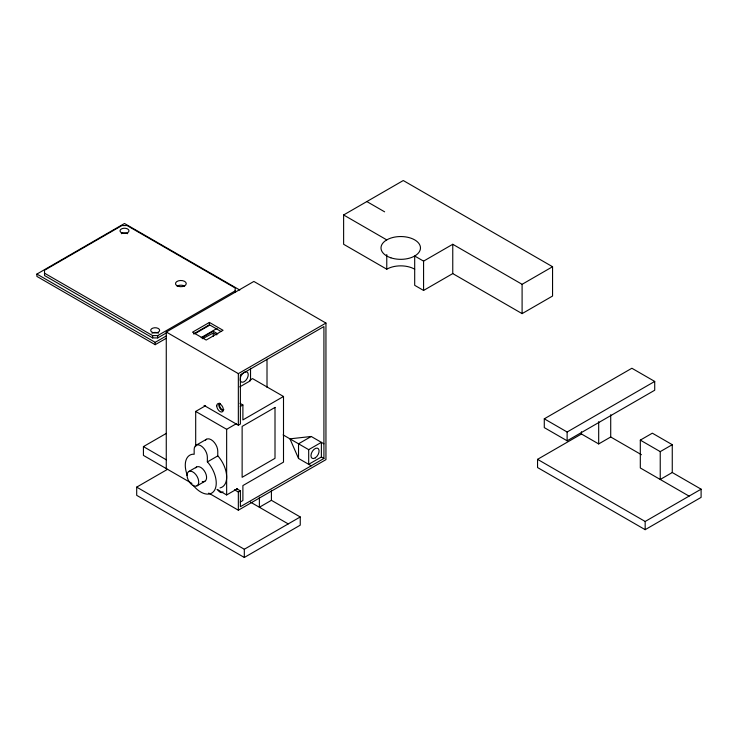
<?xml version="1.0" encoding="UTF-8"?>
<svg xmlns="http://www.w3.org/2000/svg" width="738" height="738" viewBox="0 0 738 738"><rect width="100%" height="100%" fill="white"/><g stroke="black" fill="none" stroke-linecap="round" stroke-linejoin="round"><path stroke-width="1.11" d="M213.282 336.334L213.3 332.995L216.815 334.877M166.124 338.373L155.174 344.692L36.9 276.409L36.9 274.066L124.491 223.494L239.785 290.052M414.691 269.195A19.741 11.402 0 0 0 386.767 269.195L343.622 244.278L343.622 214.97L403.271 180.533L552.559 266.732L552.559 296.039L522.098 313.622L452.763 273.586L423.575 290.44L414.691 285.311L414.691 256.003L423.575 261.132L452.763 244.278L522.098 284.315L552.559 266.732M44.511 273.18L152.637 335.606L157.711 335.606L235.154 290.892M166.271 468.593L166.271 332.017L253.863 281.446L325.947 323.059L325.947 459.636L238.346 510.207L208.725 493.104M235.154 292.442L235.154 287.968L127.037 225.542L121.954 225.542L44.511 270.256L44.511 275.532L152.637 337.921L157.711 337.921L166.65 332.764M36.9 274.066L155.174 342.349L166.124 336.03M209.407 322.432L192.535 332.174L206.179 340.043L223.051 330.301L209.407 322.432L209.407 324.775L193.531 333.945M194.703 333.825L209.61 325.218M201.197 337.58L217.101 328.392M201.695 337.866L213.199 331.224L217.765 333.862M166.271 332.017L238.346 373.631L325.947 323.059M195.69 446.684L195.69 411.426L205.607 405.697M249.564 380.319L252.534 378.603L283.503 396.481L283.503 462.126L242.894 485.576L242.894 500.521L240.228 502.061M239.795 386.869L250.533 380.67L250.533 368.271M191.945 483.408L143.43 455.401L143.43 446.61L166.318 433.391M240.228 406.518L242.894 404.978L242.894 419.922L283.503 396.481M196.096 445.254L206.502 439.248M195.69 411.426L226.649 429.304L236.575 423.575M204.057 405.42L238.346 425.217L240.385 424.046L240.385 374.803L323.917 326.574L323.917 458.464L240.385 506.692L240.385 490.862L236.464 488.602M259.379 497.228L259.379 507.255L271.409 500.318L300.246 516.969L300.246 525.17L244.315 557.467L136.696 495.336L136.696 487.126L167.637 469.267M188.762 471.536L196.631 466.997M193.024 485.152A21.891 12.638 60 0 0 214.168 490.825A21.891 12.638 60 0 0 208.503 463.132L207.36 461.923L217.765 455.918L217.765 451.139A9.336 5.387 60 0 0 212.876 440.955A9.336 5.387 60 0 0 205.45 440.217M197.018 485.835L204.887 481.296M323.917 443.806L311.224 436.481L298.53 443.806L298.53 458.464L311.224 465.789M216.972 489.368L226.649 494.949L237.562 488.648M308.687 449.663L321.381 442.339L321.381 456.997L308.687 464.322L308.687 449.663L283.115 434.903M234.435 489.774L238.346 492.034L240.385 490.862M136.696 487.126L244.315 549.256L300.246 516.969M544.284 418.824L631.876 368.253L654.717 381.435L654.717 390.227L567.125 440.798L544.284 427.616L544.284 418.824L567.125 432.007L654.717 381.435M689.08 496.12L640.307 467.966L640.307 440.125L660.233 451.628L660.233 479.469L672.263 472.523L701.1 489.174L701.1 497.384L645.169 529.672L537.55 467.541L537.55 459.34L581.461 433.99L598.684 443.935L610.713 436.988L641.433 454.728M640.307 440.125L652.337 433.178L672.263 444.682L672.263 472.523M660.233 451.628L672.263 444.682M537.55 459.34L645.169 521.471L701.1 489.174M202.655 338.705L213.3 332.995M311.224 436.481L289.942 438.842L298.53 458.464M366.851 201.566L384.618 211.824M343.622 214.97L386.767 239.887M209.407 324.775L221.105 331.528M240.053 403.335L242.894 404.978M321.381 456.997L323.917 458.464M250.413 502.08L288.226 523.906M143.43 446.61L166.271 459.792M217.765 455.918L218.909 457.117A21.891 12.638 60 0 1 220.044 487.91M645.169 521.471L645.169 529.672M610.713 414.719L610.713 436.988M598.684 421.656L598.684 443.935M581.461 431.758L581.461 433.99M567.125 432.007L567.125 440.798M522.098 284.315L522.098 313.622M452.763 244.278L452.763 273.586M423.575 261.132L423.575 290.44M386.767 254.536L386.767 269.195M271.409 490.29L271.409 500.318M267.008 359.212L267.008 387.349M244.315 549.256L244.315 557.467M238.346 373.631L238.346 425.217M238.346 492.034L238.346 510.207M226.649 429.304L226.649 494.949M207.36 461.923L207.36 457.145A9.336 5.387 60 0 0 200.764 445.715A9.336 5.387 60 0 0 194.159 449.525L194.159 454.304L193.024 454.193A21.891 12.638 60 0 0 187.351 475.337M157.711 335.606L157.711 337.921M155.174 342.349L155.174 344.692M152.637 335.606L152.637 337.921M121.327 233.678A4.483 2.592 0 0 1 127.665 233.678M152 333.189A4.483 2.592 0 0 1 158.347 333.189M177.065 286.095A5.387 3.109 0 0 1 184.675 286.095M222.996 491.776A4.668 2.694 60 0 1 217.858 489.931M222.931 410.762A4.668 2.694 60 0 1 219.463 407.394A4.668 2.694 60 0 1 219.223 403.031M240.21 378.363A5.747 3.312 -60 0 1 246.603 371.841A5.747 3.312 -60 0 1 246.123 380.015A5.747 3.312 -60 0 1 240.136 379.627M195.708 467.855A8.256 4.769 60 0 1 205.395 472.717A8.256 4.769 60 0 1 202.277 481.527M223.872 409.701A3.589 2.076 60 0 1 220.284 407.625A3.589 2.076 60 0 1 220.284 403.483M275.006 407.422L242.129 426.398L242.129 477.311L275.006 458.326L275.006 407.422M390.863 257.811A19.741 11.402 0 0 0 420.476 247.94A19.741 11.402 0 0 0 390.863 238.07A19.741 11.402 0 0 0 390.863 257.811M152.932 332.58A4.483 2.592 0 0 0 159.657 330.329A4.483 2.592 0 0 0 152.932 328.087A4.483 2.592 0 0 0 152.932 332.58M122.25 233.06A4.483 2.592 0 0 0 128.984 230.819A4.483 2.592 0 0 0 122.25 228.577A4.483 2.592 0 0 0 122.25 233.06M178.181 286.289A5.387 3.109 0 0 0 186.253 283.595A5.387 3.109 0 0 0 178.181 280.91A5.387 3.109 0 0 0 178.181 286.289M216.751 405.854A4.668 2.694 60 0 0 221.704 412.016A4.668 2.694 60 0 0 221.704 405.411A4.668 2.694 60 0 0 216.751 405.854M315.274 457.874A5.747 3.312 -60 0 0 318.419 448.787A5.747 3.312 -60 0 0 311.399 453.335A5.747 3.312 -60 0 0 315.274 457.874M187.055 475.318A8.256 4.769 60 0 0 195.81 486.204A8.256 4.769 60 0 0 195.81 474.534A8.256 4.769 60 0 0 187.055 475.318"/></g></svg>
